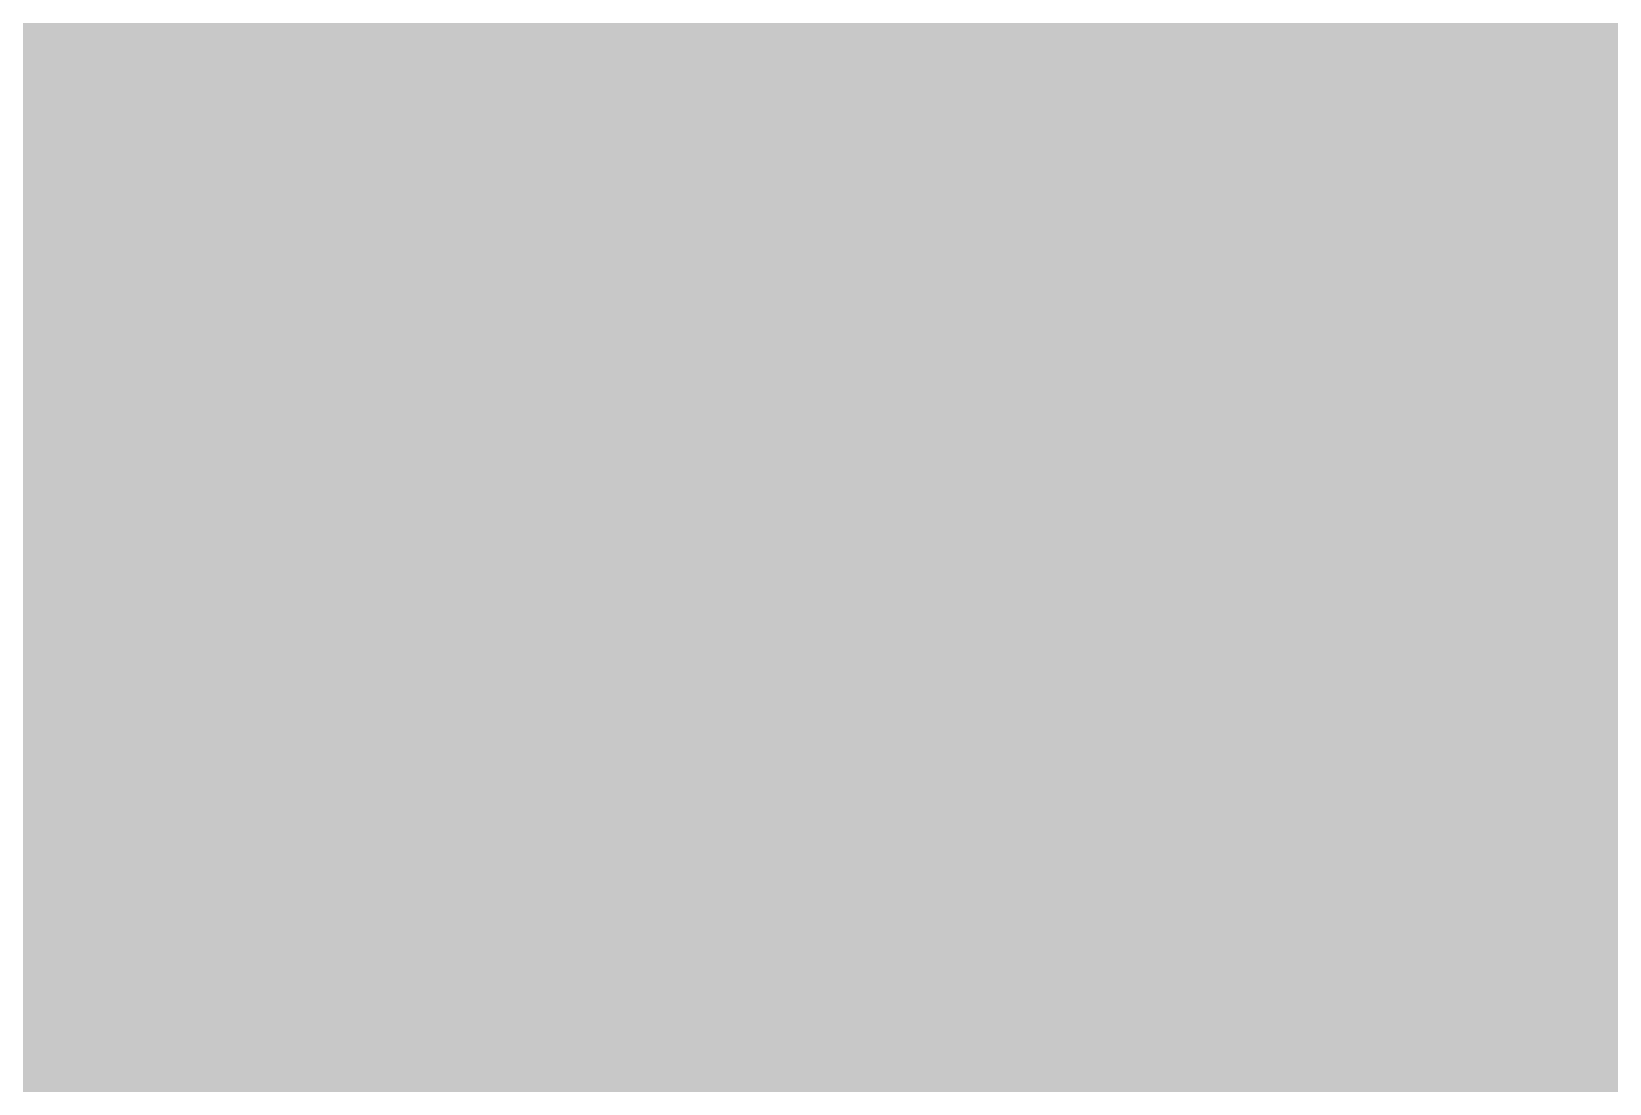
# Model space of a CAD drawing. Header units: inches. Extents: x 22 to 371, y 55 to 284.
# Drawn here: x 91.2633 to 91.4011, y 140.3148 to 140.4067 of the extents above; entities that cross this region are included whole.
import ezdxf

# ---------------------------------------------------------------- set-up
doc = ezdxf.new("R2010")
doc.units = ezdxf.units.IN
doc.layers.add('Bottom Layer', color=5, linetype='Continuous')
doc.layers.add('Top Layer', color=1, linetype='Continuous')

msp = doc.modelspace()

# ---------------------------------------------------------------- linework, layer by layer
at = {"layer": 'Bottom Layer'}
for points in [[(91.39492, 140.39152, 0.254, 0.254, 0), (91.39492, 141.56776, 0.254, 0.254, 0)], [(90.91463, 139.91123, 0.254, 0.254, 0), (91.39492, 140.39152, 0.254, 0.254, 0)]]:
    msp.add_lwpolyline(points, format="xyseb", dxfattribs=at)
msp.add_lwpolyline([(91.33142, 140.39152, 0.127, 0.127, 1), (91.45842, 140.39152, 0.127, 0.127, 1)], format="xyseb", close=True, dxfattribs=at)
msp.add_lwpolyline([(91.33142, 140.39152, 0.127, 0.127, 1), (91.45842, 140.39152, 0.127, 0.127, 1)], format="xyseb", close=True, dxfattribs=at)
at = {"layer": 'Top Layer'}
msp.add_lwpolyline([(90.6018, 141.2494, 0.254, 0.254, 0), (92.62638, 139.22482, 0.254, 0.254, 0)], format="xyseb", dxfattribs=at)

doc.saveas('drawing.dxf')
